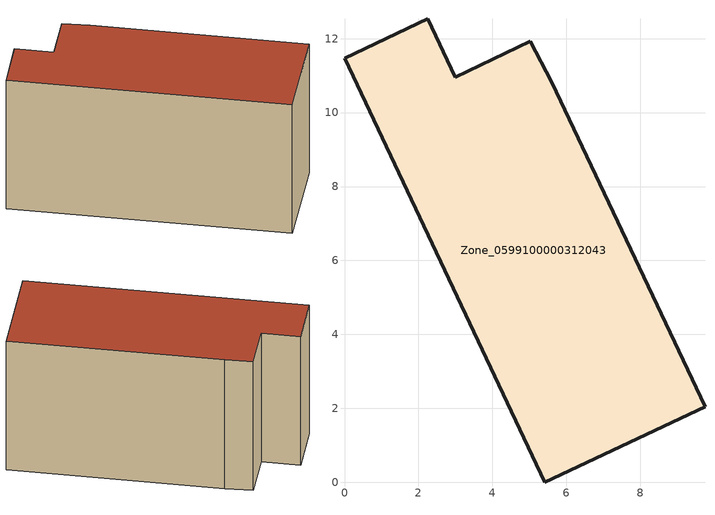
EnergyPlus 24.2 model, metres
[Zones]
Zone_0599100000312043
 floor ground (C_G): 2.99,10.96 5.03,11.93 5.61,10.82 9.75,2.05 5.41,0 0,11.47 2.25,12.54 z0
 wall outside (C_F): 5.03,11.93 2.99,10.96 2.25,12.54 0,11.47 5.41,0 9.75,2.05 5.61,10.82 5.03,11.93 z0:6.8
 roof outside (C_R): 5.41,0 9.75,2.05 5.61,10.82 5.03,11.93 2.99,10.96 2.25,12.54 0,11.47 z6.8
[BUILDING]
Pand.0599100000312043: North Axis=0; Terrain=City; Loads Convergence Tolerance Value=0.04; Temperature Convergence Tolerance Value=0.4; Solar Distribution=FullExterior; Maximum Number of Warmup Days=25; Minimum Number of Warmup Days=1
[Site:Location]
Rotterdam.The.Hague.AP_ZH_NLD Design_Conditions: Latitude=51.96; Longitude=4.45; Time Zone=1; Elevation=-4.5
[SITE:GROUNDTEMPERATURE:BUILDINGSURFACE]
18, 18, 18, 18, 18, 18, 18, 18, 18, 18, 18, 18
[MATERIAL] Thermal Absorptance=0.9; Solar Absorptance=0.7; Visible Absorptance=0.7
Name | Roughness | Thickness | Conductivity | Density | Specific Heat
G.TI.1992-2005 | MediumSmooth | 0.15 | 0.06 | 540 | 1210
F.TI.1992-2005 | Rough | 0.3 | 0.12 | 1920 | 840
R.TI.1992-2005 | MediumRough | 0.2 | 0.08 | 1500 | 1000
[CONSTRUCTION]
C_G: G.TI.1992-2005
C_F: F.TI.1992-2005
C_R: R.TI.1992-2005
[ZONE]
Zone_0599100000312043: Type=1; Multiplier=1; Ceiling Height=Autocalculate; Volume=Autocalculate; Floor Area=autocalculate; Part of Total Floor Area=Yes
[ZONEINFILTRATION:DESIGNFLOWRATE]
Infil_Zone_0599100000312043: Zone or ZoneList or Space or SpaceList=Zone_0599100000312043; Schedule=AlwaysOn; Design Flow Rate Calculation Method=Flow/Area; Flow Rate per Floor Area=0.0015; Constant Term Coefficient=1; Temperature Term Coefficient=0; Velocity Term Coefficient=0; Velocity Squared Term Coefficient=0
[HVACTEMPLATE:ZONE:IDEALLOADSAIRSYSTEM]
Zone_0599100000312043: Maximum Heating Supply Air Temperature=50; Minimum Cooling Supply Air Temperature=13; Maximum Heating Supply Air Humidity Ratio=0.0156; Minimum Cooling Supply Air Humidity Ratio=0.0077; Heating Limit=NoLimit; Cooling Limit=NoLimit; Dehumidification Control Type=ConstantSensibleHeatRatio; Cooling Sensible Heat Ratio=0.7; Dehumidification Setpoint=60; Humidification Control Type=None; Humidification Setpoint=30; Outdoor Air Method=None; Outdoor Air Flow Rate per Person=0.00944; Outdoor Air Flow Rate per Zone Floor Area=0; Outdoor Air Flow Rate per Zone=0; Demand Controlled Ventilation Type=None; Outdoor Air Economizer Type=NoEconomizer; Heat Recovery Type=None; Sensible Heat Recovery Effectiveness=0.7; Latent Heat Recovery Effectiveness=0.65
[ZONECONTROL:THERMOSTAT]
ThermostatControl_Zone_0599100000312043: Zone or ZoneList=Zone_0599100000312043; Control Type Schedule=DualSetpointControlType; Control 1=Thermostat_Zone_0599100000312043; Temperature Difference Between Cutout And Setpoint=0
[THERMOSTATSETPOINT:DUALSETPOINT]
Thermostat_Zone_0599100000312043: Heating Setpoint Temperature Schedule=HeatingSetpoint_Zone_0599100000312043; Cooling Setpoint Temperature Schedule=CoolingSetpoint_Zone_0599100000312043
[SCHEDULE:COMPACT]
HeatingSetpoint_Zone_0599100000312043: Through: 12/31, For: AllDays, Until: 24:00, 21
CoolingSetpoint_Zone_0599100000312043: Through: 12/31, For: AllDays, Until: 24:00, 24
DualSetpointControlType: Through: 12/31, For: AllDays, Until: 24:00, 4
AlwaysOn: Through: 12/31, For: AllDays, Until: 24:00, 1
